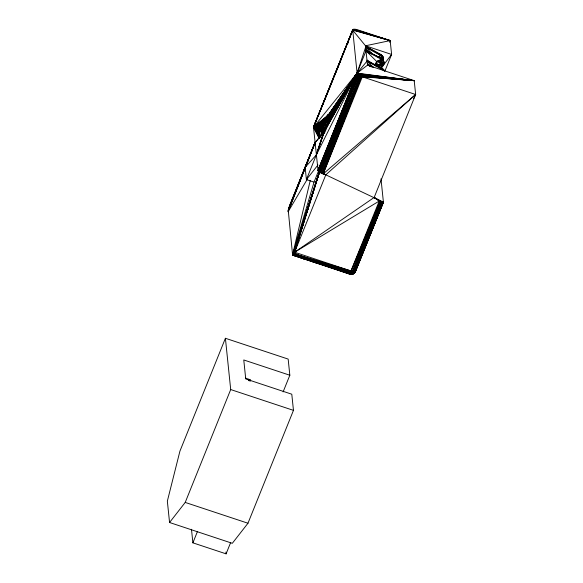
<?xml version="1.0" encoding="UTF-8"?>
<svg xmlns="http://www.w3.org/2000/svg" width="583" height="583" viewBox="0 0 583 583"><rect width="100%" height="100%" fill="white"/><g stroke="black" fill="none" stroke-linecap="round" stroke-linejoin="round"><path stroke-width="0.87" d="M381.297 63.088L381.246 62.315L380.998 63.314L378.753 65.595L381.18 67.825L382.375 66.63L380.735 64.779L381.297 63.088L380.852 61.55L381.253 63.868C380.67 65.697 378.068 66.141 376.851 64.677L376.531 61.383L376.509 63.685L375.19 65.085M383.344 60.858L382.995 56.697L381.333 54.838L365.541 46.195L366.714 47.478M384.867 71.177L391.616 54.445L390.18 40.591L357.423 29.733L354.96 29.179L352.883 29.522L313.545 126.934L321.947 132.203C323.077 139.833 330 117.649 329.417 115.944C328.287 108.314 321.364 130.497 321.947 132.203L324.432 133.084M378.848 65.187L382.375 66.63C389.612 56.733 369.44 55.159 366.015 50.808L318.063 170.651L321.43 173.268L325.802 174.834L383.403 202.133L355.506 271.576L354.267 273.208L352.445 274.17L349.698 274.112L292.6 255.106L288.235 210.179L289.751 205.15L315.17 142.063L288.6 208.605M383.825 62.884L383.723 64.516L381.253 63.868L383.199 65.653L383.752 61.536L383.913 63.299L381.304 62.847L383.723 64.516L383.789 62.76L383.199 65.653L380.167 64.698L379.839 65.391M314.951 144.416L315.097 142.66L322.129 134.01M389.684 42.333L390.18 40.591L352.693 29.791L357.095 73.123L357.867 74.362L362.291 76.81L415.65 94.497L374.162 197.455L294.612 252.22L292.724 255.237L319.295 172.123L292.535 254.822L349.698 274.112L351.666 274.323L352.941 273.791L355.098 272.217L383.322 202.534L374.162 197.455L380.67 201.973L383.322 202.534M297.381 256.644L292.892 255.216L319.316 172.116L292.6 255.106L306.082 259.654L293.111 255.048L319.353 172.094L293.65 254.268L350.784 271.86L353.976 273.303L355.098 272.217L382.995 202.724L354.595 272.531L353.568 273.66L351.593 274.258L349.479 273.704C351.884 274.52 355.011 273.799 355.645 271.015L353.568 273.66L351.593 274.258L349.581 274.061M380.823 64.217L380.998 63.314M353.247 273.85L351.593 274.258L352.941 273.791L353.99 271.809L381.923 202.556L354.748 271.824L353.706 273.106L381.333 202.308L382.426 202.695L354.748 271.824L352.154 271.365L294.612 252.22L319.681 171.322L294.284 253L299.043 255.15L350.543 272.56L352.249 273.799L350.82 274.338L349.479 273.704M310.251 180.519L292.535 254.822L314.04 182.115L318.69 170.586M376.02 62.942L377.58 61.288L378.943 60.916L378.374 61.929L380.801 64.159M380.167 64.698L380.313 64.123M349.698 274.112L379.227 201.048L294.612 252.22L325.802 174.834L415.65 94.497L414.221 80.651L367.501 65.158L357.095 73.123L313.508 127.262L318.063 170.651L357.466 73.917L414.221 80.651L362.291 76.81L323.142 173.953L415.65 94.497L413.639 98.571M319.666 171.278L293.963 253.685L351.061 270.935L379.97 201.55L374.162 197.455M352.139 274.141L349.851 274.003L293.366 254.727L319.389 172.043M323.026 133.857L316.358 154.874L306.403 179.586L314.04 182.115M323.274 133.58L316.358 154.874L305.142 167.372L306.403 179.586L317.946 165.025M317.954 170.265L357.095 73.123L365.636 47.15L381.333 54.838L383.381 58.424L380.495 58.256L383.534 59.641L383.446 59.226M323.543 133.23L316.358 154.874L357.095 73.123L367.079 61.084L382.769 68.765L384.43 70.623M323.827 132.815L316.358 154.874L324.126 132.319M350.449 272.188C349.844 275.948 352.555 273.376 352.941 271.605L379.97 201.55L352.154 271.365L351.469 272.917L349.851 274.003L352.941 273.791M288.082 211.389L314.958 142.966L288.089 211.818L307.292 179.221M323.142 173.953L361.416 76.49L414.221 80.651L357.095 73.123L328.95 113.955M288.133 210.842L314.973 142.864M320.621 172.859L359.769 75.71L414.221 80.651L358.399 74.821L319.892 172.415L360.571 76.125L414.221 80.651L357.211 73.502L318.063 170.651M288.235 210.179L315.265 142.055M288.396 209.428L315.228 142.07M350.543 272.56L352.941 271.605L380.67 201.973M289.831 375.233L288.162 359.084L225.402 338.278L179.921 451.155L167.35 501.14L169.558 522.506L232.311 543.312L247.972 523.235L293.46 410.359L291.791 394.21L245.734 378.935L243.774 359.966L289.831 375.233L283.105 391.914M319.127 138.178L313.508 127.262L352.883 29.522L390.18 40.591L365.497 45.787L352.657 30.119L390.18 40.591L353.684 29.194M323.587 133.223L321.925 132.705L313.508 127.262L352.693 29.791M350.172 36.875L333.95 77.153L339.153 64.531M350.849 35.199L353.218 29.325L390.18 40.591M305.142 167.372L315.097 142.66L322.261 134.141M357.466 73.917L318.325 171.059L358.399 74.821M169.558 522.506L185.219 502.429L230.7 389.553L225.402 338.278M360.571 76.125L321.43 173.268L361.416 76.49L322.268 173.632M230.62 542.62L226.095 553.85L192.886 542.839L197.411 531.609M355.098 272.217L383.403 202.133L380.998 178.843M319.141 138.047L313.545 126.934L352.883 29.522M326.874 94.708L313.545 126.934M327.551 93.04L333.614 77.991L313.734 126.671M352.941 271.605L381.333 202.308M339.845 62.847L340.88 60.326M347.453 44.337L348.496 41.816M319.251 171.963L359.033 75.273L414.221 80.651L357.867 74.362L318.726 171.504L321.08 172.619M382.375 66.63L383.483 63.955M325.423 129.732L357.095 73.123L329.103 113.998M379.657 57.6L382.098 56.311L380.167 54.27L380.262 55.217L378.593 57.345L382.893 57.287L382.995 56.697L383.359 58.147M374.658 64.757L377.369 61.142L378.972 61.004L380.867 61.922L383.76 62.082L383.374 60.362L383.738 61.813M377.31 61.674L379.46 61.732L379.788 61.033M378.163 60.661L376.29 62.592L377.179 64.429L379.322 64.582L377.689 65.34M325.766 128.952L357.095 73.123L329.227 114.13M326.436 127.298L357.095 73.123L329.322 114.341M326.764 126.424L357.095 73.123L329.388 114.632M327.078 125.534L357.095 73.123L329.431 114.997M327.384 124.624L357.095 73.123L329.439 115.441M324.483 132.516L313.508 127.262L326.925 116.381L327.537 115.332L330.087 116.068M327.682 123.72L357.095 73.123L329.417 115.944M327.959 122.816L357.095 73.123L329.359 116.513M328.214 121.913L357.095 73.123L329.278 117.154M328.455 121.038L357.095 73.123L329.169 117.839M328.674 120.185L357.095 73.123L329.031 118.582M381.18 67.825L382.018 66.433M328.863 119.362L357.095 73.123M355.506 271.576L353.568 273.66M377.959 64.953L378.214 64.596L376.509 63.685M354.595 272.531L355.171 271.729L354.748 271.824M381.187 68.08L391.616 54.445L365.497 45.787L367.501 65.158M378.972 61.004L380.641 58.883L380.546 57.936L383.271 60.953L380.24 61.069M375.598 65.974L377.179 64.429M325.431 131.896L322.078 130.993L313.508 127.262L327.231 115.828L329.759 116.6M324.658 131.277L313.508 127.262L326.597 117.008L330.102 117.751M325.751 130.213L313.508 127.262L326.269 117.686L329.497 118.99M325.817 129.878L322.501 128.777L313.508 127.262L325.933 118.415L329.351 119.304M378.469 61.521L379.46 61.732L380.356 61.12M326.043 128.938L322.69 127.961L313.508 127.262L325.598 119.187L328.965 120.178M248.635 380.612L249.939 379.752L250.719 380.619M352.445 274.17L354.836 272.611M326.291 127.954L322.909 127.101L313.508 127.262L325.263 120.003L328.579 121.104M326.393 127.582L323.142 126.227L313.508 127.262L324.928 120.849L328.44 121.468M380.036 61.259L382.477 59.976L382.674 59.328L383.271 60.953M327.755 126.059L323.405 125.33L313.508 127.262L324.6 121.723L328.637 123.414M353.99 271.809L350.31 273.15L293.366 254.727M327.005 125.527L323.682 124.427L313.508 127.262L324.279 122.612L327.69 123.458M248.373 380.378L249.939 379.752L250.107 381.348M350.93 274.28L353.123 272.931L350.033 273.733L342.228 271.263M313.508 127.262L323.973 123.516L328.178 124.733M350.784 271.86L352.154 271.365M381.792 59.335L383.534 59.641M323.594 133.594L321.933 133.143L323.594 133.747M329.818 115.033L328.091 114.559L329.73 115.135M350.033 273.733L351.061 274.025L350.31 273.15L293.65 254.268M312.852 261.905L316.066 262.867M321.969 133.514L323.623 134.01M321.998 131.627L324.498 132.385M321.947 132.203L324.44 132.968M303.787 258.845L348.627 273.42M245.56 378.09L249.939 379.752M230.7 389.553L293.46 410.359M185.219 502.429L247.972 523.235M328.338 114.29L330 114.844M326.925 116.381L329.41 117.212M326.597 117.008L329.869 118.203M322.333 129.564L325.635 130.774M324.928 120.849L328.2 122.073M323.405 125.33L327.508 126.868M327.821 114.909L329.439 115.521M327.231 115.828L329.592 116.892M380.867 61.922L383.913 63.299M322.654 173.355L325.802 174.834L323.441 173.464M379.46 61.732L381.362 62.658M322.69 127.961L325.904 129.528M325.598 119.187L328.725 120.754M322.807 173.326L325.802 174.834L324.25 173.996M323.973 123.516L327.129 125.141M371.451 66.819L367.458 64.749L371.305 66.877M384.335 71.221L383.738 69.588L383.541 70.244L367.079 61.084L373.171 67.198M379.045 54.015L365.541 46.195L366.794 47.391M366.926 51.37L365.92 49.861L378.768 57.418M379.854 67.694L366.977 60.122L370.504 62.818M373.411 67.358L367.356 63.795L368.449 65.136M369.768 49.431L365.541 46.195L366.904 47.34M367.006 51.202L365.92 49.861L368.033 51.479M368.769 64.873L367.356 63.795L368.536 65.077M367.093 51.144L365.92 49.861L367.968 51.574M368.726 64.932L367.356 63.795L368.609 64.983M365.92 49.861L367.173 51.049M372.348 53.876L365.636 47.15L382.098 56.311L382.295 55.662L382.893 57.287M376.99 61.82L366.015 50.808L382.477 59.976L381.712 58.497M382.769 68.765L383.541 70.244L381.603 68.196L381.705 69.151M314.448 127.283L319.346 137.865M314.893 127.16L319.528 137.814M316.117 128.763L319.761 137.799M316.715 128.785L319.724 136.99M317.706 129.849L320.22 137.522M318.376 130.002L320.315 136.75M319.338 131.241L320.614 136.473M353.91 271.153L354.202 272.902L354.034 271.175M352.861 271.751L353.145 273.529L352.941 271.729M351.673 271.175L351.95 273.886M321.386 132.122L321.656 134.731M248.875 379.19L249.043 380.786M225.905 552.043L226.095 553.85M191.486 529.277L192.886 542.839"/></g></svg>
